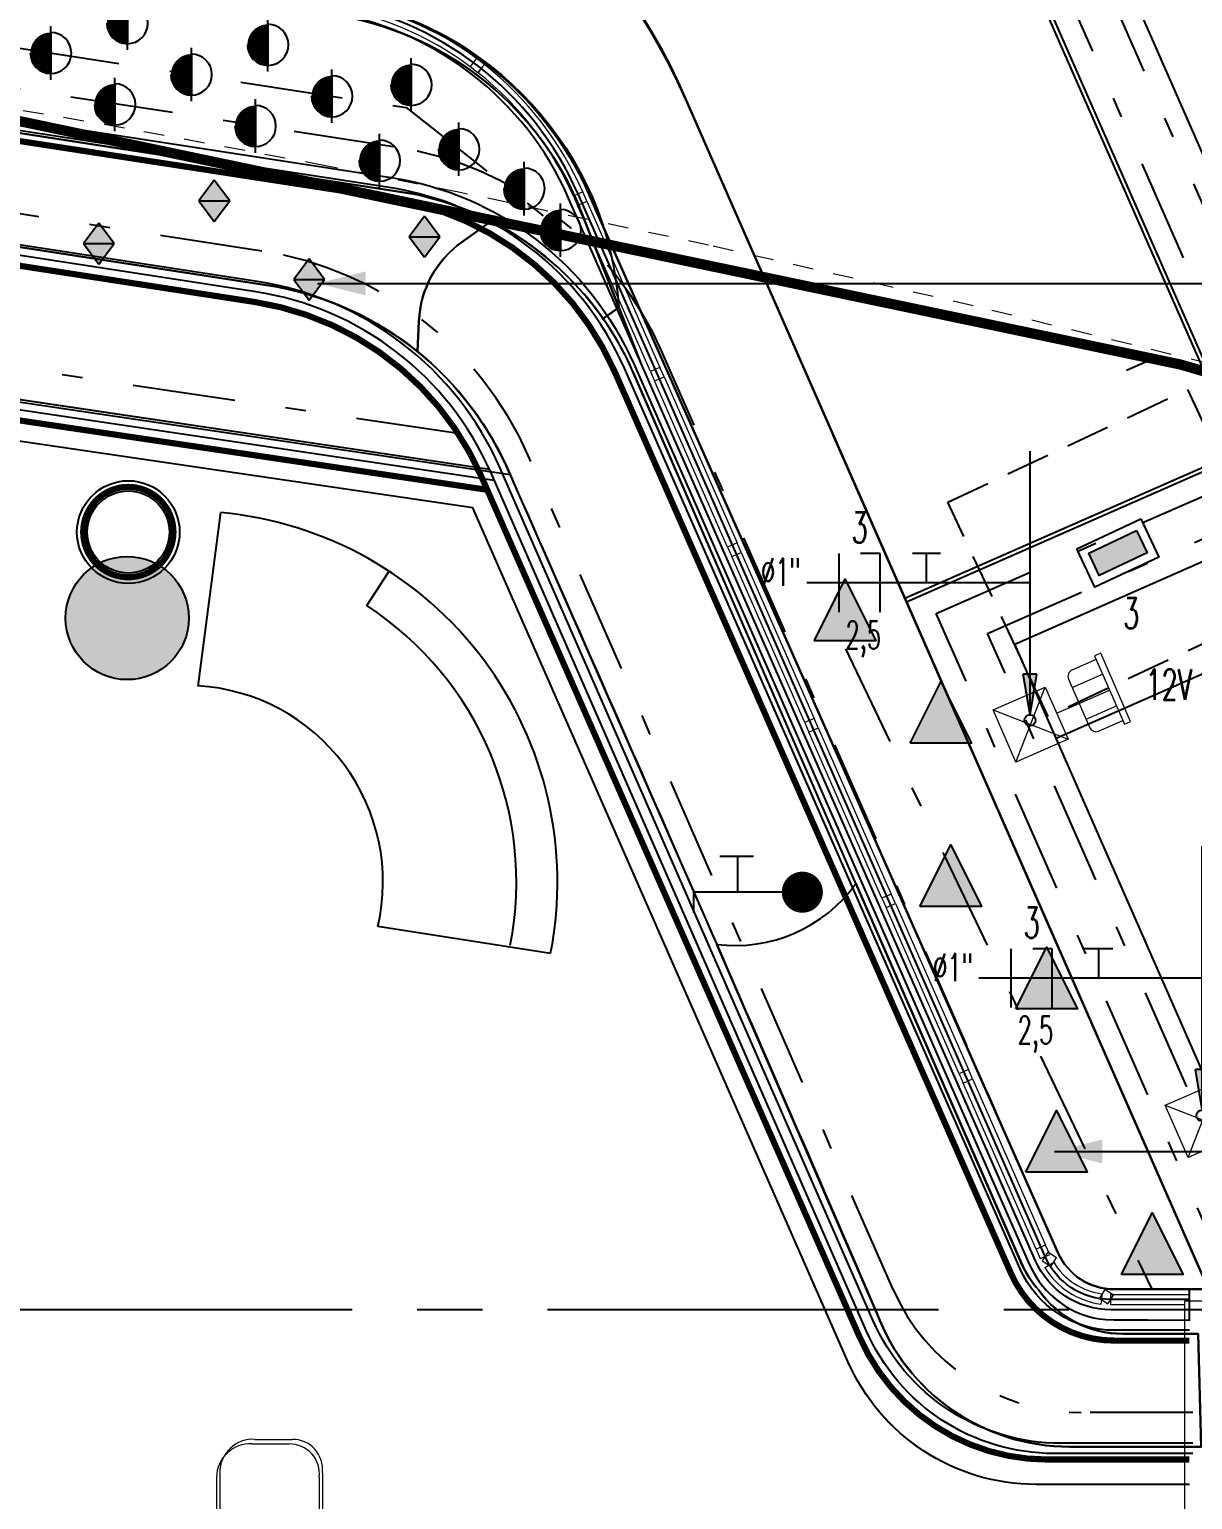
# Model space of a CAD drawing. Extents: x -14.2 to 52.3, y 2.5 to 90.9.
# Drawn here: x 33.81 to 39.48, y 25.63 to 32.79 of the extents above; entities that cross this region are included whole.
import ezdxf
from ezdxf.enums import TextEntityAlignment as Align

# ---------------------------------------------------------------- set-up
doc = ezdxf.new("R2010")
doc.units = 0
for name, pattern in [('DASHDOT', [1, 0.5, -0.25, 0, -0.25]), ('limpo_PINI-PSG-PE-0102-LAZ-R00$0$CENTER2', [28.575, 19.05, -3.175, 3.175, -3.175]), ('limpo_PINI-PSG-PE-0102-LAZ-R00$0$DAA_Traço Ponto', [10, 5, -2.5, 0, -2.5]), ('limpo_PINI-PSG-PE-0102-LAZ-R00$0$DASHDOT', [1, 0.5, -0.25, 0, -0.25]), ('limpo_PINI-PSG-PE-0102-LAZ-R00$0$HIDDEN', [0.375, 0.25, -0.125]), ('limpo_PINI-PSG-PE-0102-LAZ-R00$0$HIDDEN2', [0.1875, 0.125, -0.0625]), ('limpo_PINI-PSG-PE-0102-LAZ-R00$0$TELEFONE_TETO', [1.04, 0.6, -0.1, 0.07, -0.1, 0.07, -0.1])]:
    doc.linetypes.add(name, pattern=pattern)
for name, color, linetype in [('CONTROL', 15, 'DASHDOT'), ('FOR_CONTROL', 2, 'Continuous'), ('LEGENDA', 2, 'Continuous'), ('limpo_PINI-PSG-PE-0102-LAZ-R00$0$E-TOMADAS', 1, 'Continuous'), ('limpo_PINI-PSG-PE-0102-LAZ-R00$0$FIACAO', 253, 'Continuous'), ('limpo_PINI-PSG-PE-0102-LAZ-R00$0$INDICACAO_CIRCUITO_FIA', 253, 'Continuous'), ('limpo_PINI-PSG-PE-0102-LAZ-R00$0$INDICACAO_DIAM_TUBULACAO', 253, 'Continuous'), ('limpo_PINI-PSG-PE-0102-LAZ-R00$0$LINHA_DE_CHAMADA', 41, 'Continuous'), ('limpo_PINI-PSG-PE-0102-LAZ-R00$0$LUMINÁRIAS', 1, 'Continuous'), ('limpo_PINI-PSG-PE-0102-LAZ-R00$0$PA_EQUI', 1, 'Continuous'), ('limpo_PINI-PSG-PE-0102-LAZ-R00$0$PA_ESTR', 181, 'limpo_PINI-PSG-PE-0102-LAZ-R00$0$CENTER2'), ('limpo_PINI-PSG-PE-0102-LAZ-R00$0$PA_EXTE_1', 1, 'Continuous'), ('limpo_PINI-PSG-PE-0102-LAZ-R00$0$PA_EXTE_3', 3, 'Continuous'), ('limpo_PINI-PSG-PE-0102-LAZ-R00$0$PA_INST HID', 162, 'Continuous'), ('limpo_PINI-PSG-PE-0102-LAZ-R00$0$PA_INST_ELET', 162, 'Continuous'), ('limpo_PINI-PSG-PE-0102-LAZ-R00$0$PA_INST_HIDR', 162, 'Continuous'), ('limpo_PINI-PSG-PE-0102-LAZ-R00$0$PA_LIDER', 12, 'Continuous'), ('limpo_PINI-PSG-PE-0102-LAZ-R00$0$PA_MOBI', 1, 'Continuous'), ('limpo_PINI-PSG-PE-0102-LAZ-R00$0$PA_PISO_1', 11, 'Continuous'), ('limpo_PINI-PSG-PE-0102-LAZ-R00$0$PA_PROJ_I', 2, 'limpo_PINI-PSG-PE-0102-LAZ-R00$0$DASHDOT'), ('limpo_PINI-PSG-PE-0102-LAZ-R00$0$PA_PROJ_S_AUX', 212, 'limpo_PINI-PSG-PE-0102-LAZ-R00$0$HIDDEN'), ('limpo_PINI-PSG-PE-0102-LAZ-R00$0$QUADROS', 1, 'Continuous'), ('limpo_PINI-PSG-PE-0102-LAZ-R00$0$XR_ARQT', 7, 'Continuous'), ('limpo_PINI-PSG-PE-0102-LAZ-R00$0$XR_ELET', 31, 'Continuous'), ('PLANTIO1', 2, 'Continuous'), ('XR_ARQT', 7, 'Continuous')]:
    doc.layers.add(name, color=color, linetype=linetype)
doc.layers.add('limpo_PINI-PSG-PE-0102-LAZ-R00$0$0-8', color=7, linetype='Continuous', lineweight=5, true_color=0x999999)
for name, color, linetype, lineweight in [('limpo_PINI-PSG-PE-0102-LAZ-R00$0$A-DETL', 1, 'Continuous', 5), ('limpo_PINI-PSG-PE-0102-LAZ-R00$0$A-FLOR', 192, 'Continuous', 5), ('limpo_PINI-PSG-PE-0102-LAZ-R00$0$A-FLOR-PATT', 8, 'Continuous', 5), ('limpo_PINI-PSG-PE-0102-LAZ-R00$0$A-GLAZ-CURT', 52, 'Continuous', 5), ('limpo_PINI-PSG-PE-0102-LAZ-R00$0$A-GLAZ-CWMG', 1, 'Continuous', 5), ('limpo_PINI-PSG-PE-0102-LAZ-R00$0$A-WALL', 1, 'Continuous', 5), ('limpo_PINI-PSG-PE-0102-LAZ-R00$0$A-WALL-FNSH', 1, 'Continuous', 40), ('limpo_PINI-PSG-PE-0102-LAZ-R00$0$ARQ_MOBILIÁRIO', 135, 'Continuous', 5), ('limpo_PINI-PSG-PE-0102-LAZ-R00$0$LAYOUT_AMB_LAZ_dwg', 8, 'Continuous', 5), ('limpo_PINI-PSG-PE-0102-LAZ-R00$0$S-BEAM', 12, 'Continuous', 5)]:
    doc.layers.add(name, color=color, linetype=linetype, lineweight=lineweight)
doc.layers.add('limpo_PINI-PSG-PE-0102-LAZ-R00$0$PA_VIEW', color=1, linetype='Continuous', plot=False)
doc.layers.add('PA_VEGE_AUX2', color=6, linetype='Continuous', plot=False)
doc.styles.add('limpo_PINI-PSG-PE-0102-LAZ-R00$0$RomanS', font='romans__.ttf', dxfattribs={"width": 1.25, "height": 0.0375})

# ---------------------------------------------------------------- blocks, each defined once
blk = doc.blocks.new('limpo_PINI-PSG-PE-0102-LAZ-R00$0$TRIESTE MESA LATERAL')
at = {"layer": 'limpo_PINI-PSG-PE-0102-LAZ-R00$0$PA_MOBI'}
h = blk.add_hatch(color=253, dxfattribs=at)
h.dxf.hatch_style = 1
edge = h.paths.add_edge_path()
edge.add_arc((-2.3846, 28.282), 0.3, 0, 360)
blk.add_circle((-2.3846, 28.282), 0.3, dxfattribs=at)
blk = doc.blocks.new('limpo_PINI-PSG-PE-0102-LAZ-R00$0$A$C8f703a41')
at = {"layer": 'limpo_PINI-PSG-PE-0102-LAZ-R00$0$PA_MOBI'}
blk.add_line((0.5514, -0.2976), (0.6201, -0.1098), dxfattribs=at)
for points in [[(-1.34, -0.595, -0.44403), (1.34, -0.595, 0.451652)], [(-1.1916, -0.7291, -0.305545), (0.5514, -0.2976, -0.44403)], [(-0.7313, -1.19, -0.464944), (0.7313, -1.19, -0.44403)]]:
    blk.add_lwpolyline(points, format="xyb", dxfattribs=at)
for points in [[(-0.7301, -1.19), (-1.34, -0.595)], [(0.7301, -1.19), (1.34, -0.595)]]:
    blk.add_lwpolyline(points, dxfattribs=at)
blk = doc.blocks.new('limpo_PINI-PSG-PE-0102-LAZ-R00$0$ABAJUR')
at = {"layer": 'limpo_PINI-PSG-PE-0102-LAZ-R00$0$PA_INST_ELET', "linetype": 'limpo_PINI-PSG-PE-0102-LAZ-R00$0$HIDDEN2', "const_width": 0.03}
blk.add_lwpolyline([(-1.5923, 30.1723, 1), (-1.5923, 30.6123, 1)], format="xyb", close=True, dxfattribs=at)
at = {"layer": 'limpo_PINI-PSG-PE-0102-LAZ-R00$0$PA_MOBI'}
for radius in [0.25, 0.2]:
    blk.add_circle((-1.5923, 30.3923), radius, dxfattribs=at)
blk = doc.blocks.new('limpo_PINI-PSG-PE-0102-LAZ-R00$0$LAZ GERAL - PNE_dwg-25011385-009 - PRE - PAV_ LAZER - GERAL')
at = {"layer": 'limpo_PINI-PSG-PE-0102-LAZ-R00$0$0-8'}
for p, q in [((13.2821, 1.096), (13.4632, 1.096)), ((13.1102, 0.9335), (13.1102, -3.1415)), ((13.6103, 0.9335), (13.6103, -3.1415))]:
    blk.add_line(p, q, dxfattribs=at)
blk.add_arc((13.4651, 0.9499), 0.1461, 353.57197, 90.74837, dxfattribs=at)
blk.add_ellipse((13.2729, 0.9335), major_axis=(-0.0262, 0.1606), ratio=1, start_param=6.064601, end_param=7.692064, dxfattribs=at)
blk = doc.blocks.new('limpo_PINI-PSG-PE-0102-LAZ-R00$0$PINI-EST-PE-1101-TQR-R20_rvt-1-5PPE_008_LAZER__P_A_0_09_')
at = {"layer": 'limpo_PINI-PSG-PE-0102-LAZ-R00$0$A-FLOR-PATT', "lineweight": 18}
h = blk.add_hatch(dxfattribs=at)
h.set_pattern_fill('FP_1', color=130, style=0, pattern_type=2)
h.set_pattern_definition([(0, (0, 0), (609.6, 152.4), [5.029, -452.171, 5.029, -452.171, -2438.4]), (0, (0, 0), (609.6, 152.4), [-914.4, 5.029, -909.371, 5.029, -452.171, -1066.8]), (0, (0, 0), (609.6, 152.4), [-2286, 5.029, -299.771, 5.029, -756.971]), (120, (228.6, 76.2), (-436.7823, 451.7291), [5.029, -452.171, 5.029, -452.171, -2438.4]), (120, (228.6, 76.2), (-436.7823, 451.7291), [-914.4, 5.029, -909.371, 5.029, -452.171, -1066.8]), (120, (228.6, 76.2), (-436.7823, 451.7291), [-2286, 5.029, -299.771, 5.029, -756.971]), (240, (304.8, 381), (-172.8177, -604.1291), [5.029, -452.171, 5.029, -452.171, -2438.4]), (240, (304.8, 381), (-172.8177, -604.1291), [-914.4, 5.029, -909.371, 5.029, -452.171, -1066.8]), (240, (304.8, 381), (-172.8177, -604.1291), [-2286, 5.029, -299.771, 5.029, -756.971])])
h.paths.add_polyline_path([(24174.1, 2435), (24175, 2435), (24174.1, 2483), (24165.2, 2435)])
h.paths.add_polyline_path([(30483.8, 2435), (30485.7, 2435), (30469.3, 2443.4), (30482.5, 2435.6)])
h.paths.add_polyline_path([(20090, 2435), (20210, 2435), (20210, 3076.2), (20090, 3098.5), (20090, 2438.3)])
h.paths.add_polyline_path([(30434.6, 2466), (30410.2, 2483.6), (30420.8, 2475)])
h.paths.add_polyline_path([(19811.7, 3241.7), (19820.8, 3290.9), (16899.1, 3833.1), (16828.6, 3795.3), (19810, 3242)])
h.paths.add_polyline_path([(11437.8, 4789.5), (11429.4, 4790.2), (11436.7, 4789.6)])
h.paths.add_polyline_path([(11269.7, 4802), (11267.6, 4802.2), (11267.6, 4802)])
h.paths.add_polyline_path([(19951.9, 8311.9), (19951.9, 8311.9), (19951.9, 8311.9)])
h.paths.add_polyline_path([(20159, 8353), (20162.4, 8353.3), (20159, 8353)])
h.paths.add_polyline_path([(20258.6, 8364.6), (20258.7, 8364.6), (20258.7, 8364.6)])
h.paths.add_polyline_path([(15587.2, 8658.4), (15588.5, 8667.1), (10225, 9462.3), (10225, 9460.5), (15579.9, 8659.4)])
h.paths.add_polyline_path([(17609.6, 8661.5), (17609.6, 8661.5), (17609.5, 8661.5)])
at = {"layer": 'limpo_PINI-PSG-PE-0102-LAZ-R00$0$S-BEAM'}
h = blk.add_hatch(color=50, dxfattribs=at)
h.paths.add_polyline_path([(30692.6, 2383.1), (31035, 2383.3), (30670.8, 2384.9), (30691.3, 2383.3)])
h.paths.add_polyline_path([(30633.8, 2388), (30602.8, 2393.3), (30620.6, 2389.1)])
h.paths.add_polyline_path([(30563.8, 2403.1), (30534, 2413), (30550.1, 2406.6)])
at = {"layer": 'limpo_PINI-PSG-PE-0102-LAZ-R00$0$S-BEAM', "color": 55, "lineweight": 18}
blk.add_line((30485.7, 2435), (30483.8, 2435), dxfattribs=at)
blk = doc.blocks.new('limpo_PINI-PSG-PE-0102-LAZ-R00$0$Montante retangular - 50 x 50-2589610-5PPE_008_LAZER__P_A_0_09_')
at = {"layer": 'limpo_PINI-PSG-PE-0102-LAZ-R00$0$A-GLAZ-CWMG'}
for p, q in [((28078, 7810.1), (28123.8, 7830.2)), ((28433.7, 7001.2), (28078, 7810.1)), ((28123.8, 7830.2), (28479.5, 7021.3)), ((28479.5, 7021.3), (28433.7, 7001.2))]:
    blk.add_line(p, q, dxfattribs=at)
blk = doc.blocks.new('limpo_PINI-PSG-PE-0102-LAZ-R00$0$Montante retangular - 50 x 50-2415401-5PPE_008_LAZER__P_A_0_09_')
at = {"layer": 'limpo_PINI-PSG-PE-0102-LAZ-R00$0$A-GLAZ-CWMG'}
for p, q in [((-50, -25), (-50, 25)), ((-50, 25), (0, 25)), ((0, 25), (0, -25)), ((0, -25), (-50, -25))]:
    blk.add_line(p, q, dxfattribs=at)
blk = doc.blocks.new('limpo_PINI-PSG-PE-0102-LAZ-R00$0$Montante retangular - 50 x 50-2415402-5PPE_008_LAZER__P_A_0_09_')
at = {"layer": 'limpo_PINI-PSG-PE-0102-LAZ-R00$0$A-GLAZ-CWMG'}
for p, q in [((0, 25), (-50, 25)), ((-50, 25), (-50, -25)), ((0, -25), (0, 25)), ((-50, -25), (0, -25))]:
    blk.add_line(p, q, dxfattribs=at)
blk = doc.blocks.new('limpo_PINI-PSG-PE-0102-LAZ-R00$0$Montante retangular - 50 x 50-2415400-5PPE_008_LAZER__P_A_0_09_')
at = {"layer": 'limpo_PINI-PSG-PE-0102-LAZ-R00$0$A-GLAZ-CWMG'}
for p, q in [((-25, -25), (-25, 25)), ((-25, 25), (25, 25)), ((25, 25), (25, -25)), ((25, -25), (-25, -25))]:
    blk.add_line(p, q, dxfattribs=at)
blk = doc.blocks.new('limpo_PINI-PSG-PE-0102-LAZ-R00$0$Parede básica _ DAA_VID - CINZA 2 - ___-2387445-5PPE_008_LAZER__P_A_0_09_')
at = {"layer": 'limpo_PINI-PSG-PE-0102-LAZ-R00$0$A-WALL'}
for p, q in [((27594, 8456.6), (27625, 8495.8)), ((28103.7, 7876), (28057.9, 7855.9))]:
    blk.add_line(p, q, dxfattribs=at)
for radius in [1575, 1625]:
    blk.add_arc((26616.1, 7221.9), radius, 23.73425, 51.62066, dxfattribs=at)
blk = doc.blocks.new('limpo_PINI-PSG-PE-0102-LAZ-R00$0$Parede básica _ DAA_VID - CINZA 2 - ___-2883724-5PPE_008_LAZER__P_A_0_09_')
at = {"layer": 'limpo_PINI-PSG-PE-0102-LAZ-R00$0$A-WALL'}
for p, q in [((30676, 2458.1), (30676, 2508.1)), ((30676, 2508.1), (31059.2, 2508.1)), ((31059.2, 2508.1), (31059.2, 2475)), ((31035, 2458.1), (30676, 2458.1))]:
    blk.add_line(p, q, dxfattribs=at)
blk = doc.blocks.new('limpo_PINI-PSG-PE-0102-LAZ-R00$0$Parede básica _ DAA_VID - CINZA 2 - ___-2387447-5PPE_008_LAZER__P_A_0_09_')
at = {"layer": 'limpo_PINI-PSG-PE-0102-LAZ-R00$0$A-WALL'}
for p, q in [((30355, 2639.3), (30397.8, 2665.1)), ((30634.2, 2510.8), (30627.7, 2461.3))]:
    blk.add_line(p, q, dxfattribs=at)
for radius in [325, 375]:
    blk.add_arc((30676, 2833.1), radius, 211.12773, 262.60653, dxfattribs=at)
blk = doc.blocks.new('limpo_PINI-PSG-PE-0102-LAZ-R00$0$Montante retangular - 50 x 50-2415403-5PPE_008_LAZER__P_A_0_09_')
at = {"layer": 'limpo_PINI-PSG-PE-0102-LAZ-R00$0$A-GLAZ-CWMG'}
for p, q in [((-25, -25), (-25, 25)), ((-25, 25), (25, 25)), ((25, 25), (25, -25)), ((25, -25), (-25, -25))]:
    blk.add_line(p, q, dxfattribs=at)
blk = doc.blocks.new('limpo_PINI-PSG-PE-0102-LAZ-R00$0$Parede básica _ DAA_VID - CINZA 2 - ___-2589688-5PPE_008_LAZER__P_A_0_09_')
at = {"layer": 'limpo_PINI-PSG-PE-0102-LAZ-R00$0$A-WALL'}
for p, q in [((26855.8, 8778.6), (26863.4, 8828)), ((27585.9, 8525.9), (27556, 8485.8))]:
    blk.add_line(p, q, dxfattribs=at)
for radius in [1625, 1575]:
    blk.add_arc((26616.1, 7221.9), radius, 53.36169, 81.24809, dxfattribs=at)
blk = doc.blocks.new('limpo_PINI-PSG-PE-0102-LAZ-R00$0$Montante retangular - 50 x 50-2873408-5PPE_008_LAZER__P_A_0_09_')
at = {"layer": 'limpo_PINI-PSG-PE-0102-LAZ-R00$0$A-GLAZ-CWMG'}
for p, q in [((-50, -25), (-50, 25)), ((-50, 25), (0, 25)), ((0, 25), (0, -25)), ((0, -25), (-50, -25))]:
    blk.add_line(p, q, dxfattribs=at)
blk = doc.blocks.new('limpo_PINI-PSG-PE-0102-LAZ-R00$0$Montante retangular - 50 x 50-2873409-5PPE_008_LAZER__P_A_0_09_')
at = {"layer": 'limpo_PINI-PSG-PE-0102-LAZ-R00$0$A-GLAZ-CWMG'}
for p, q in [((0, 25), (-50, 25)), ((-50, 25), (-50, -25)), ((0, -25), (0, 25)), ((-50, -25), (0, -25))]:
    blk.add_line(p, q, dxfattribs=at)
blk = doc.blocks.new('limpo_PINI-PSG-PE-0102-LAZ-R00$0$LAYOUT_AMB_LAZ_dwg-2867451-5PPE_008_LAZER__P_A_0_09_')
at = {"layer": 'limpo_PINI-PSG-PE-0102-LAZ-R00$0$ARQ_MOBILIÁRIO', "color": 9}
for p, q in [((43427.2, 20124.6), (43608.2, 20124.6)), ((43255.2, 19962.1), (43255.2, 15887)), ((43755.4, 19962.1), (43755.4, 15887))]:
    blk.add_line(p, q, dxfattribs=at)
for centre, radius, start, end in [((43418, 19962.1), 162.8, 86.75323, 180), ((43610.2, 19978.4), 146.1, 353.57197, 90.74837)]:
    blk.add_arc(centre, radius, start, end, dxfattribs=at)
blk = doc.blocks.new('limpo_PINI-PSG-PE-0102-LAZ-R00$0$A$C745163c0')
at = {"layer": 'limpo_PINI-PSG-PE-0102-LAZ-R00$0$A-DETL', "color": 1, "linetype": 'limpo_PINI-PSG-PE-0102-LAZ-R00$0$DAA_Traço Ponto'}
for p, q in [((20190.7, 10701.9), (18878, 10926.8)), ((21170.7, 10518.5), (20190.7, 10701.9)), ((21818.1, 10389.9), (21170.7, 10518.5)), ((23036.7, 10131.9), (21818.1, 10389.9)), ((24326.3, 9836.3), (23036.7, 10131.9)), ((25484.7, 9552.1), (24326.3, 9836.3))]:
    blk.add_line(p, q, dxfattribs=at)
at = {"layer": 'limpo_PINI-PSG-PE-0102-LAZ-R00$0$A-FLOR'}
blk.add_lwpolyline([(21887.8, 8852.7), (23715.5, 4695.7, 0.294889), (24631, 4098.2), (25355, 4098.2)], format="xyb", dxfattribs=at)
at = {"layer": 'limpo_PINI-PSG-PE-0102-LAZ-R00$0$A-WALL'}
for p, q in [((21481.5, 10411.8), (16289.5, 11211.1)), ((20830.5, 9905), (16327, 10598.3)), ((16334.6, 10647.7), (20838.1, 9954.4)), ((11835.6, 10542.5), (21969.2, 9040.1)), ((21993, 8986), (11828.2, 10493.1)), ((24554.9, 5146.9), (22626.4, 9533)), ((23624, 5259.8), (21975.4, 9026.2)), ((22021.1, 9046.3), (23669.8, 5279.9)), ((25012.6, 4898.1), (25355, 4898.1)), ((25355, 4848.1), (25012.6, 4848.1))]:
    blk.add_line(p, q, dxfattribs=at)
for centre, radius, start, end in [((21253.3, 8929.3), 1550, 23.73425, 81.24809), ((21253.3, 8929.3), 1500, 23.73425, 81.24809), ((20602.2, 8422.4), 1550, 23.73425, 81.24809), ((20602.2, 8422.4), 1500, 23.73425, 81.24809), ((25012.6, 5348.1), 450, 203.73425, 270), ((25012.6, 5348.1), 500, 203.73425, 270)]:
    blk.add_arc(centre, radius, start, end, dxfattribs=at)
at = {"layer": 'limpo_PINI-PSG-PE-0102-LAZ-R00$0$A-WALL-FNSH', "lineweight": 5}
for p, q in [((25925, 4990), (25355, 4990)), ((25355, 4990), (25355, -1520))]:
    blk.add_line(p, q, dxfattribs=at)
at = {"lineweight": 5}
blk.add_blockref('limpo_PINI-PSG-PE-0102-LAZ-R00$0$PINI-EST-PE-1101-TQR-R20_rvt-1-5PPE_008_LAZER__P_A_0_09_', (-5680, 2515), dxfattribs=at)
at = {"layer": 'limpo_PINI-PSG-PE-0102-LAZ-R00$0$A-GLAZ-CURT'}
for name in ['limpo_PINI-PSG-PE-0102-LAZ-R00$0$Parede básica _ DAA_VID - CINZA 2 - ___-2589688-5PPE_008_LAZER__P_A_0_09_', 'limpo_PINI-PSG-PE-0102-LAZ-R00$0$Parede básica _ DAA_VID - CINZA 2 - ___-2387445-5PPE_008_LAZER__P_A_0_09_', 'limpo_PINI-PSG-PE-0102-LAZ-R00$0$Parede básica _ DAA_VID - CINZA 2 - ___-2387447-5PPE_008_LAZER__P_A_0_09_']:
    blk.add_blockref(name, (-5680, 2515), dxfattribs=at)
at = {"layer": 'limpo_PINI-PSG-PE-0102-LAZ-R00$0$A-GLAZ-CWMG', "extrusion": (0, 0, -1)}
for name, p, rotation in [('limpo_PINI-PSG-PE-0102-LAZ-R00$0$Montante retangular - 50 x 50-2415403-5PPE_008_LAZER__P_A_0_09_', (-21910.3, 11006.2), 37.50882591216864), ('limpo_PINI-PSG-PE-0102-LAZ-R00$0$Montante retangular - 50 x 50-2415401-5PPE_008_LAZER__P_A_0_09_', (-22400.8, 10380.9), 66.26574630291577), ('limpo_PINI-PSG-PE-0102-LAZ-R00$0$Montante retangular - 50 x 50-2415400-5PPE_008_LAZER__P_A_0_09_', (-22786.6, 9503.4), 66.26574630291577), ('limpo_PINI-PSG-PE-0102-LAZ-R00$0$Montante retangular - 50 x 50-2415400-5PPE_008_LAZER__P_A_0_09_', (-23162.4, 8648.7), 66.26574630291577), ('limpo_PINI-PSG-PE-0102-LAZ-R00$0$Montante retangular - 50 x 50-2415400-5PPE_008_LAZER__P_A_0_09_', (-23538.2, 7794.1), 66.26574630291577), ('limpo_PINI-PSG-PE-0102-LAZ-R00$0$Montante retangular - 50 x 50-2415400-5PPE_008_LAZER__P_A_0_09_', (-23914, 6939.5), 66.26574630291577), ('limpo_PINI-PSG-PE-0102-LAZ-R00$0$Montante retangular - 50 x 50-2415400-5PPE_008_LAZER__P_A_0_09_', (-24289.7, 6084.8), 66.26574630291577), ('limpo_PINI-PSG-PE-0102-LAZ-R00$0$Montante retangular - 50 x 50-2873408-5PPE_008_LAZER__P_A_0_09_', (-24996, 4998.1), 213.1328731145703)]:
    blk.add_blockref(name, p, dxfattribs=dict(at, rotation=rotation))
at = {"layer": 'limpo_PINI-PSG-PE-0102-LAZ-R00$0$A-GLAZ-CWMG'}
for p in [(-5680, 2515), (-5304.2, 1660.4), (-4928.5, 805.7), (-4552.7, -48.9), (-4176.9, -903.6), (-3801.1, -1758.2)]:
    blk.add_blockref('limpo_PINI-PSG-PE-0102-LAZ-R00$0$Montante retangular - 50 x 50-2589610-5PPE_008_LAZER__P_A_0_09_', p, dxfattribs=at)
for name, rotation in [('limpo_PINI-PSG-PE-0102-LAZ-R00$0$Montante retangular - 50 x 50-2415402-5PPE_008_LAZER__P_A_0_09_', 293.7342536970842), ('limpo_PINI-PSG-PE-0102-LAZ-R00$0$Montante retangular - 50 x 50-2873409-5PPE_008_LAZER__P_A_0_09_', 146.8671268854297)]:
    blk.add_blockref(name, (24675.6, 5207.3), dxfattribs=dict(at, rotation=rotation))
at = {"layer": 'limpo_PINI-PSG-PE-0102-LAZ-R00$0$A-WALL'}
blk.add_blockref('limpo_PINI-PSG-PE-0102-LAZ-R00$0$Parede básica _ DAA_VID - CINZA 2 - ___-2883724-5PPE_008_LAZER__P_A_0_09_', (-5680, 2515), dxfattribs=at)
at = {"layer": 'limpo_PINI-PSG-PE-0102-LAZ-R00$0$LAYOUT_AMB_LAZ_dwg', "color": 9}
blk.add_blockref('limpo_PINI-PSG-PE-0102-LAZ-R00$0$LAYOUT_AMB_LAZ_dwg-2867451-5PPE_008_LAZER__P_A_0_09_', (-22615.1, -15829.6), dxfattribs=at)
blk = doc.blocks.new('*U460', base_point=(94.9036, -15.6148))
at = {"layer": 'limpo_PINI-PSG-PE-0102-LAZ-R00$0$E-TOMADAS', "lineweight": 0}
for p, q in [((94.9037, -15.4531), (94.7744, -15.4531)), ((94.9037, -15.4337), (94.9037, -15.7959)), ((94.9361, -15.4337), (94.9037, -15.4337)), ((94.9361, -15.7959), (94.9361, -15.4337)), ((94.3452, -15.7534), (94.3452, -15.4762)), ((94.3452, -15.7534), (94.6224, -15.4762)), ((94.3452, -15.4762), (94.6224, -15.7534)), ((94.3452, -15.4762), (94.6224, -15.4762)), ((94.6224, -15.4762), (94.6224, -15.7534)), ((94.742, -15.4854), (94.742, -15.7442)), ((94.742, -15.5302), (94.9036, -15.5302)), ((94.6224, -15.6148), (94.742, -15.6148)), ((94.742, -15.6148), (94.9036, -15.6148)), ((94.742, -15.6994), (94.9036, -15.6994)), ((94.6224, -15.7534), (94.3452, -15.7534)), ((94.7744, -15.7765), (94.9037, -15.7765)), ((94.9037, -15.7959), (94.9361, -15.7959))]:
    blk.add_line(p, q, dxfattribs=at)
for centre, start, end in [((94.7744, -15.4854), 90, 180), ((94.7744, -15.7442), 180, 270)]:
    blk.add_arc(centre, 0.0323, start, end, dxfattribs=at)
blk = doc.blocks.new('*U463')
blk.add_hatch(color=256).paths.add_polyline_path([(0.0167, 0.0074), (0.1456, 0.0405), (0.1279, 0.0805)])
for p, q in [((0.0167, 0.0074), (0.7994, 0.3538)), ((0.0167, 0.0074), (0.1279, 0.0805)), ((0.1456, 0.0405), (0.1279, 0.0805)), ((0.0167, 0.0074), (0.1456, 0.0405))]:
    blk.add_line(p, q)
blk.add_circle((0, 0), 0.0182)
blk = doc.blocks.new('*U453', base_point=(110.4651, -15.8266))
at = {"color": 41}
for p, q in [((110.3651, -15.9691), (110.3651, -15.6841)), ((110.5651, -15.6841), (110.4701, -15.6841)), ((110.5651, -15.9691), (110.5651, -15.6841))]:
    blk.add_line(p, q, dxfattribs=at)
blk = doc.blocks.new('*U454', base_point=(110.7912, -15.8266))
at = {"color": 41, "linetype": 'Continuous'}
for p, q in [((110.8598, -15.6841), (110.7226, -15.6841)), ((110.7912, -15.8266), (110.7912, -15.6841))]:
    blk.add_line(p, q, dxfattribs=at)
blk = doc.blocks.new('limpo_PINI-PSG-PE-0102-LAZ-R00$0$A$C1A297CD0')
at = {"layer": 'limpo_PINI-PSG-PE-0102-LAZ-R00$0$LINHA_DE_CHAMADA'}
for points in [[(26.6025, 8.4873), (26.3245, 8.4873), (25.5148, 8.4873)], [(27.441, 6.5629), (27.1631, 6.5629), (26.3533, 6.5629)]]:
    blk.add_lwpolyline(points, dxfattribs=at)
at = {"layer": 'limpo_PINI-PSG-PE-0102-LAZ-R00$0$FIACAO'}
for name, p in [('*U453', (25.7723, 8.4873)), ('*U454', (26.0984, 8.4873)), ('*U453', (26.6108, 6.5629)), ('*U454', (26.937, 6.5629))]:
    blk.add_blockref(name, p, dxfattribs=at)
at = {"layer": 'limpo_PINI-PSG-PE-0102-LAZ-R00$0$LUMINÁRIAS', "rotation": 23.64282280247919}
for p in [(26.9899, 7.9655), (27.8285, 6.0412)]:
    blk.add_blockref('*U460', p, dxfattribs=at)
at = {"layer": 'limpo_PINI-PSG-PE-0102-LAZ-R00$0$QUADROS', "linetype": 'limpo_PINI-PSG-PE-0102-LAZ-R00$0$TELEFONE_TETO', "xscale": 1.5, "yscale": 1.5, "zscale": 1.5, "rotation": 66.12379924662106}
for p in [(26.6025, 7.818), (27.441, 5.8936)]:
    blk.add_blockref('*U463', p, dxfattribs=at)
at = {"layer": 'limpo_PINI-PSG-PE-0102-LAZ-R00$0$INDICACAO_CIRCUITO_FIA', "style": 'limpo_PINI-PSG-PE-0102-LAZ-R00$0$RomanS', "width": 0.6}
for s, p in [('3', (25.7723, 8.6823)), ('3', (27.0955, 8.2648)), ('12V', (27.2788, 7.9174)), ('3', (26.6108, 6.7579))]:
    blk.add_text(s, height=0.15, dxfattribs=at).set_placement(p, align=Align.CENTER)
at = {"layer": 'limpo_PINI-PSG-PE-0102-LAZ-R00$0$INDICACAO_DIAM_TUBULACAO', "style": 'limpo_PINI-PSG-PE-0102-LAZ-R00$0$RomanS', "width": 0.6}
for s, p in [('%%C1"', (25.2916, 8.4723)), ('2,5', (25.7036, 8.1667)), ('%%C1"', (26.1302, 6.548)), ('2,5', (26.5422, 6.2424))]:
    blk.add_text(s, height=0.135, dxfattribs=at).set_placement(p)
blk = doc.blocks.new('limpo_PINI-PSG-PE-0102-LAZ-R00$0$A$C542bfc4c')
blk.add_blockref('limpo_PINI-PSG-PE-0102-LAZ-R00$0$A$C1A297CD0', (0, 0))
blk = doc.blocks.new('limpo_PINI-PSG-PE-0102-LAZ-R00$0$A$Cd24d9337')
at = {"layer": 'limpo_PINI-PSG-PE-0102-LAZ-R00$0$PA_INST HID'}
for p, q in [((-0.0775, 0.1746), (0.088, 0.1746)), ((0, 0), (0, 0.1746)), ((-0.2148, 0), (0.2148, 0)), ((0.2148, 0), (0.2148, -0.0994))]:
    blk.add_line(p, q, dxfattribs=at)
at = {"layer": 'limpo_PINI-PSG-PE-0102-LAZ-R00$0$PA_INST HID', "const_width": 0.1}
blk.add_lwpolyline([(-0.3648, 0, 1), (-0.2648, 0, 1)], format="xyb", close=True, dxfattribs=at)
blk = doc.blocks.new('limpo_PINI-PSG-PE-0102-LAZ-R00$0$PLACA PROF PISO')
h = blk.add_hatch(color=10)
h.dxf.hatch_style = 1
h.paths.add_polyline_path([(157.356, -53.5573), (157.356, -53.7073), (157.426, -53.7073), (157.426, -53.5573)])
at = {"color": 10}
for points in [[(157.331, -53.5323), (157.451, -53.5323), (157.451, -53.7323), (157.331, -53.7323)], [(157.356, -53.5573), (157.426, -53.5573), (157.426, -53.7073), (157.356, -53.7073)]]:
    blk.add_lwpolyline(points, close=True, dxfattribs=at)
at = {"layer": 'limpo_PINI-PSG-PE-0102-LAZ-R00$0$PA_VIEW', "color": 252, "linetype": 'limpo_PINI-PSG-PE-0102-LAZ-R00$0$HIDDEN', "ltscale": 0.5}
blk.add_lwpolyline([(157.726, -54.0073), (157.056, -54.0073), (157.056, -53.2573), (157.726, -53.2573)], close=True, dxfattribs=at)
blk = doc.blocks.new('limpo_PINI-PSG-PE-0102-LAZ-R00')
at = {"layer": 'limpo_PINI-PSG-PE-0102-LAZ-R00$0$XR_ARQT', "xscale": 0.001000000000038553, "yscale": 0.001000000000038553, "zscale": 0.001000000000038553}
blk.add_blockref('limpo_PINI-PSG-PE-0102-LAZ-R00$0$A$C745163c0', (14.124, 21.592), dxfattribs=at)
at = {"layer": 'limpo_PINI-PSG-PE-0102-LAZ-R00$0$PA_ESTR', "ltscale": 0.1}
blk.add_lwpolyline([(10.659, 26.5409), (40.019, 26.5409)], dxfattribs=at)
at = {"layer": 'limpo_PINI-PSG-PE-0102-LAZ-R00$0$PA_EXTE_1'}
for points in [[(39.5031, 26.5402), (39.12, 26.5402, -0.297475), (38.7538, 26.7792), (36.479, 31.9529, 0.256356), (35.296, 32.861), (20.3254, 35.1657, 0.107319), (18.2075, 35.0361), (8.6554, 32.3422, -0.190923), (7.6658, 32.4439), (3.5106, 35.1535, -0.253465), (2.1492, 37.6664), (2.1492, 42.6099)], [(39.5031, 26.5902), (39.12, 26.5902, -0.297475), (38.7996, 26.7993), (36.5248, 31.973, 0.256356), (35.3036, 32.9104), (20.3331, 35.2151, 0.107319), (18.1939, 35.0843), (8.6418, 32.3903, -0.190438), (7.6911, 32.4871), (3.5379, 35.1954, -0.253465), (2.1992, 37.6664), (2.1992, 42.6099)], [(38.8532, 29.3239), (42.5873, 30.9657, -0.136337), (43.3822, 31.0803), (44.3974, 30.9499), (43.5263, 24.9197)]]:
    blk.add_lwpolyline(points, format="xyb", dxfattribs=at)
at = {"layer": 'limpo_PINI-PSG-PE-0102-LAZ-R00$0$PA_EXTE_3'}
for p, q in [((36.117, 30.578), (23.9739, 32.3785)), ((36.0932, 30.6321), (25.9596, 32.1346)), ((39.2883, 31.1538, 0), (39.1967, 31.1135, 0))]:
    blk.add_line(p, q, dxfattribs=at)
for points in [[(46.5574, 42.4066), (44.0051, 24.7662), (40.034, 24.7659), (40.0332, 26.6402), (38.652, 29.7816), (40.2997, 30.5061), (37.9644, 35.8175, 0.268396), (35.5406, 37.5926), (20.3176, 39.2384, 0.074215), (17.3677, 39.1189), (10.9713, 37.8979, -0.311638), (7.8528, 39.274), (5.9257, 42.4099), (46.5574, 42.4066)], [(39.5031, 26.4402), (39.1366, 26.4402, -0.297475), (38.6789, 26.739), (36.7504, 31.1251, 0.256356), (35.6055, 32.0039), (30.4135, 32.8032, 0.107319), (29.9899, 32.7773), (28.814, 32.4456, -0.105914), (28.3959, 32.4189), (16.6605, 34.1705, 0.105914), (15.4062, 34.0903), (8.6961, 32.1978, -0.192229), (7.5899, 32.3143), (2.2606, 35.7896, -0.253465), (0.8992, 38.3025), (0.8992, 40.9601)], [(39.519, 25.8902), (38.8774, 25.8902, -0.297921), (37.9613, 26.4892), (36.1451, 30.6384, 0.256356), (34.9621, 31.5465), (30.4586, 32.2398, 0.107319), (30.0138, 32.2126), (29.4269, 32.0471, -0.105914), (29.0298, 32.0217), (26.0092, 32.4695), (26.0532, 32.7663)], [(39.519, 25.8402), (38.8447, 25.8402, -0.297921), (37.9286, 26.4392), (36.0993, 30.6183, 0.256356), (34.9544, 31.497), (30.451, 32.1903, 0.107319), (30.0274, 32.1644), (29.4405, 31.9989, -0.105914), (29.0224, 31.9722), (26.0019, 32.4201)]]:
    blk.add_lwpolyline(points, format="xyb", dxfattribs=at)
blk.add_lwpolyline([(28.8005, 32.4938), (29.9763, 32.8254, -0.107319), (30.4211, 32.8526), (35.6131, 32.0533, -0.256356), (36.7962, 31.1452), (38.7247, 26.7591, 0.272625), (39.0953, 26.4921), (39.5031, 26.4902), (39.5031, 26.6402), (39.5962, 26.6402), (37.0491, 32.4334, 0.256225), (34.7607, 34.1907), (27.4946, 35.314, 0.460558), (26.2948, 34.3908), (26.0605, 32.8157), (28.4033, 32.4684, 0.105914)], format="xyb", close=True, dxfattribs=at)
at = {"layer": 'limpo_PINI-PSG-PE-0102-LAZ-R00$0$PA_INST_ELET', "linetype": 'limpo_PINI-PSG-PE-0102-LAZ-R00$0$HIDDEN2', "const_width": 0.03}
for points in [[(39.5031, 26.3902), (39.1366, 26.3902, -0.297475), (38.6331, 26.7188), (36.7046, 31.105, 0.256356), (35.5979, 31.9545), (30.4059, 32.7538, 0.107319), (30.0035, 32.7292), (28.8276, 32.3975, -0.105914), (28.3886, 32.3695), (16.6531, 34.121, 0.105914), (15.4198, 34.0421), (8.7096, 32.1497, -0.192622), (7.5645, 32.2712), (2.2333, 35.7477, -0.253465), (0.8492, 38.3025), (0.8492, 40.9601)], [(39.5031, 25.811), (38.8111, 25.811, -0.297475), (37.8957, 26.4085), (36.0536, 30.5981, 0.256356), (34.9468, 31.4476), (30.4434, 32.1409, 0.107319), (30.041, 32.1163), (29.4541, 31.9508, -0.105914), (29.0151, 31.9227), (25.9945, 32.3706)]]:
    blk.add_lwpolyline(points, format="xyb", dxfattribs=at)
blk.add_lwpolyline([(36.0824, 30.5326), (23.9665, 32.329)], dxfattribs=at)
at = {"layer": 'limpo_PINI-PSG-PE-0102-LAZ-R00$0$PA_INST_HIDR'}
for points in [[(38.1168, 30.0051), (39.7462, 30.7215), (37.5799, 35.6484, 0.268396), (35.4954, 37.175), (20.2725, 38.8208, 0.074215), (17.4465, 38.7064), (11.05, 37.4853, -0.311638), (7.4949, 39.0541), (5.3162, 42.5996)], [(38.1248, 29.9868), (39.7726, 30.7113), (37.5982, 35.6565, 0.268396), (35.4976, 37.1949), (20.2747, 38.8407, 0.074215), (17.4427, 38.726), (11.0463, 37.505, -0.311638), (7.512, 39.0646), (5.3332, 42.6101)]]:
    blk.add_lwpolyline(points, format="xyb", dxfattribs=at)
at = {"layer": 'limpo_PINI-PSG-PE-0102-LAZ-R00$0$PA_LIDER'}
blk.add_lwpolyline([(39.5962, 26.6402), (37.7682, 30.7978)], dxfattribs=at)
at = {"layer": 'limpo_PINI-PSG-PE-0102-LAZ-R00$0$PA_PISO_1'}
blk.add_lwpolyline([(39.5031, 25.6902), (38.7549, 25.6902, -0.297483), (37.8395, 26.2877), (36.0118, 30.4448), (25.9285, 31.9255), (25.9505, 32.0738)], format="xyb", dxfattribs=at)
at = {"layer": 'limpo_PINI-PSG-PE-0102-LAZ-R00$0$PA_PROJ_I'}
blk.add_line((35.9409, 30.8063), (25.9816, 32.283), dxfattribs=at)
for points in [[(46.8923, 42.6966), (44.1075, 24.4471), (39.7432, 24.4471), (39.7432, 26.5793), (38.2698, 29.9304), (39.9175, 30.6548), (37.6989, 35.7008, 0.268396), (35.5094, 37.3043), (20.2865, 38.95, 0.074215), (17.4221, 38.8341), (11.0257, 37.613, -0.311638), (7.6057, 39.1221), (5.4071, 42.6999)], [(46.6729, 42.5066), (43.9981, 24.6371), (39.9332, 24.6371), (39.9332, 26.6192), (38.5202, 29.8329), (40.1679, 30.5574), (37.8729, 35.7772, 0.268396), (35.5298, 37.4932), (20.3069, 39.1389, 0.074215), (17.3865, 39.0207), (10.99, 37.7996, -0.311638), (7.7676, 39.2216), (5.7469, 42.5099)]]:
    blk.add_lwpolyline(points, format="xyb", close=True, dxfattribs=at)
for points in [[(39.5031, 26.6402), (39.1366, 26.6402, -0.297475), (38.862, 26.8195), (36.9335, 31.2056, 0.256356), (35.6359, 32.2016), (30.4439, 33.0009, 0.107319), (29.9356, 32.9698), (28.7597, 32.6381, -0.105914), (28.4253, 32.6168), (26.0833, 32.964)], [(39.519, 26.0402), (38.9755, 26.0402, -0.297921), (38.0594, 26.6392), (36.2824, 30.6988, 0.256356), (34.9849, 31.6947), (30.4814, 32.388, 0.107319), (29.9731, 32.3569), (29.3862, 32.1914, -0.105914), (29.0518, 32.17), (26.0312, 32.6179)]]:
    blk.add_lwpolyline(points, format="xyb", dxfattribs=at)
at = {"layer": 'limpo_PINI-PSG-PE-0102-LAZ-R00$0$PA_PROJ_S_AUX'}
blk.add_lwpolyline([(13.4339, 14.5672, 0.05, 0.05, 0), (21.6408, 14.562, 0.05, 0.05, -0.549162), (23.414, 11.7696, 0.05, 0.05, 0), (21.8955, 8.5327, 0.05, 0.05, 0.549369), (22.9095, 6.937, 0.05, 0.05, 0), (40.1376, 6.937, 0.05, 0.05, 0.372795), (41.6816, 8.274, 0.05, 0.05, 0), (43.4609, 19.7869, 0.05, 0.05, 0), (45.7356, 25.1364, 0.05, 0.05, 0.034181), (46.3603, 27.2114, 0.05, 0.05, 0.368315), (45.1626, 29.4847, 0.05, 0.05, 0.076494), (21.8264, 33.4515, 0.05, 0.05, 0.105248), (19.4187, 32.939, 0.05, 0.05, 0), (10.8328, 28.7025, 0.05, 0.05, 0.246748), (10.329, 27.7438, 0.05, 0.05, 0), (10.329, 27.565, 0, 0, 0)], format="xyseb", dxfattribs=at)
at = {"layer": 'limpo_PINI-PSG-PE-0102-LAZ-R00$0$PA_EQUI', "xscale": 1.720437380985232, "yscale": 1.720437380985232, "zscale": 1.720437380985232, "rotation": 295.1304219229664}
blk.add_blockref('limpo_PINI-PSG-PE-0102-LAZ-R00$0$PLACA PROF PISO', (7.6962, 314.5607), dxfattribs=at)
at = {"layer": 'limpo_PINI-PSG-PE-0102-LAZ-R00$0$PA_INST HID', "xscale": -1}
blk.add_blockref('limpo_PINI-PSG-PE-0102-LAZ-R00$0$A$Cd24d9337', (37.3027, 28.5733), dxfattribs=at)
at = {"layer": 'limpo_PINI-PSG-PE-0102-LAZ-R00$0$PA_MOBI', "xscale": -1, "rotation": 306.8315006775372}
blk.add_blockref('limpo_PINI-PSG-PE-0102-LAZ-R00$0$A$C8f703a41', (36.0641, 29.7058), dxfattribs=at)
at = {"layer": 'limpo_PINI-PSG-PE-0102-LAZ-R00$0$PA_MOBI'}
blk.add_blockref('limpo_PINI-PSG-PE-0102-LAZ-R00$0$ABAJUR', (35.9263, -0.0655), dxfattribs=at)
at = {"layer": 'limpo_PINI-PSG-PE-0102-LAZ-R00$0$PA_MOBI', "rotation": 104.7714142869922}
blk.add_blockref('limpo_PINI-PSG-PE-0102-LAZ-R00$0$TRIESTE MESA LATERAL', (61.0679, 39.4249), dxfattribs=at)
at = {"layer": 'limpo_PINI-PSG-PE-0102-LAZ-R00$0$XR_ARQT'}
blk.add_blockref('limpo_PINI-PSG-PE-0102-LAZ-R00$0$LAZ GERAL - PNE_dwg-25011385-009 - PRE - PAV_ LAZER - GERAL', (21.6689, 24.8134), dxfattribs=at)
at = {"layer": 'limpo_PINI-PSG-PE-0102-LAZ-R00$0$XR_ELET'}
blk.add_blockref('limpo_PINI-PSG-PE-0102-LAZ-R00$0$A$C542bfc4c', (12.124, 21.592), dxfattribs=at)
blk = doc.blocks.new('PL52')
at = {"layer": 'PLANTIO1'}
for p, q in [((0, 0.1), (-0.075, 0)), ((0.075, 0), (0, 0.1)), ((-0.075, 0), (0, -0.1)), ((-0.075, 0), (0.075, 0)), ((0, -0.1), (0.075, 0))]:
    blk.add_line(p, q, dxfattribs=at)
blk.add_lwpolyline([(-0.1068, -0.0181, 0.1, 0.1, 1), (-0.1068, -0.0181, 0, 0, 0)], format="xyseb", dxfattribs=at)
for points in [[(0, 0.1), (-0.075, 0), (0.075, 0)], [(-0.075, 0), (0.075, 0), (0, -0.1)]]:
    blk.add_solid(points, dxfattribs=at)
blk = doc.blocks.new('SETA')
blk.add_solid([(0, 0), (0.2338, -0.0585), (0.2338, 0.0585)])
blk = doc.blocks.new('PL61')
at = {"layer": 'PLANTIO1'}
for p, q in [((0, -0.13), (0, 0.13)), ((0, 0.1), (0, -0.1))]:
    blk.add_line(p, q, dxfattribs=at)
at = {"layer": 'PLANTIO1', "const_width": 0.1}
for points in [[(0, 0.05, 0.414214), (-0.05, 0, 1)], [(0, -0.05, -0.414214), (-0.05, 0, -1)]]:
    blk.add_lwpolyline(points, format="xyb", dxfattribs=at)
at = {"layer": 'PLANTIO1'}
blk.add_lwpolyline([(-0.05, 0, 0.1, 0.1, 1), (-0.05, 0, 0, 0, 0)], format="xyseb", dxfattribs=at)
blk.add_arc((0, 0), 0.1, 180, 90, dxfattribs=at)
blk = doc.blocks.new('PL36')
at = {"layer": 'PLANTIO1'}
blk.add_lwpolyline([(-0.15, -0.1), (0, 0.2), (0.15, -0.1)], close=True, dxfattribs=at)
blk.add_lwpolyline([(-0.1068, 0.0319, 0.1, 0.1, 1), (-0.1068, 0.0319, 0, 0, 0)], format="xyseb", dxfattribs=at)
blk.add_solid([(-0.15, -0.1), (0.15, -0.1), (0, 0.2)], dxfattribs=at)

msp = doc.modelspace()

# ---------------------------------------------------------------- linework, layer by layer
at = {"layer": 'CONTROL'}
for points in [[(30.4909, 33.2026), (35.6462, 32.4102), (36.4191, 31.7996)], [(37.7858, 29.7758), (39.2781, 26.6572)]]:
    msp.add_lwpolyline(points, dxfattribs=at)
at = {"layer": 'FOR_CONTROL'}
for points in [[(37.0073, 32.4504), (39.5545, 26.6572), (39.0949, 26.6572, -0.297475), (38.8202, 26.8365), (36.5596, 31.9335, 0.269742), (35.3073, 32.9351), (26.2849, 34.324), (26.2948, 34.3908, -0.460558), (27.4946, 35.314), (34.7611, 34.1907, -0.260453)], [(34.7611, 34.1907), (27.4946, 35.314, 0.460558), (26.2948, 34.3908), (26.2849, 34.324), (35.3073, 32.9351, -0.263593), (36.5596, 31.9335), (38.8202, 26.8365, 0.297475), (39.0949, 26.6572), (39.5545, 26.6572), (37.0073, 32.4504, 0.260453)], [(35.3001, 32.8603), (30.5705, 33.6017), (30.4525, 33.0101), (30.4211, 32.8526), (30.4135, 32.8032), (35.6879, 31.9888, -0.065909), (36.0591, 31.8574, -0.122271), (36.6048, 31.3834), (36.6815, 31.4372), (36.479, 31.9529, 0.255627)], [(30.4139, 32.8031, 0.107429), (29.9899, 32.7773), (28.814, 32.4456, -0.052809), (28.6064, 32.4101), (28.5591, 32.0914), (29.0298, 32.0217), (29.4269, 32.0471), (30.0703, 32.2285), (30.4586, 32.2398), (35.0069, 31.5389, -0.126344), (35.7012, 31.2224), (35.7078, 31.3713, -0.230531), (35.9169, 31.756), (36.0591, 31.8574, 0.065909), (35.6879, 31.9888)], [(29.9899, 32.7773), (28.814, 32.4456, -0.052809), (28.6064, 32.4101), (28.5591, 32.0914), (29.0298, 32.0217), (29.4269, 32.0471), (30.0703, 32.2285), (30.4586, 32.2398), (35.0069, 31.5389, -0.126344), (35.7012, 31.2224), (35.7078, 31.3713, -0.230531), (35.9169, 31.756), (36.0591, 31.8574, 0.065909), (35.6879, 31.9888), (30.4139, 32.8031, 0.107429)], [(30.4586, 32.2398), (30.0703, 32.2285), (29.4269, 32.0471), (29.0298, 32.0217), (28.5591, 32.0914), (28.5095, 31.7565), (34.0967, 30.9281), (36.1517, 30.6233, 0.254384), (35.0069, 31.5389)], [(35.0069, 31.5389), (30.4586, 32.2398), (30.0703, 32.2285), (29.4269, 32.0471), (29.0298, 32.0217), (28.5591, 32.0914), (28.5095, 31.7565), (34.0967, 30.9281), (36.1517, 30.6233, 0.254384)], [(36.7524, 31.1206, 0.1737), (36.0591, 31.8574), (35.9169, 31.756, 0.230531), (35.7078, 31.3713), (35.7012, 31.2224, -0.124988), (36.1545, 30.617), (37.1585, 28.3364, 0.273374), (37.837, 28.6321)], [(38.7277, 26.6525, 0.244107), (39.1366, 26.4402), (39.5031, 26.4402), (39.519, 25.8902), (38.8787, 25.8902), (38.878, 25.8902, -0.312174), (37.9387, 26.5409), (37.1585, 28.3364, 0.273374), (37.837, 28.6321), (38.6411, 26.7871, 0.080546)]]:
    msp.add_lwpolyline(points, format="xyb", close=True, dxfattribs=at)
at = {"layer": 'LEGENDA'}
for p, q in [((35.2142, 31.5547), (47.0588, 31.5547)), ((38.8036, 27.3279), (46.9373, 27.3279))]:
    msp.add_line(p, q, dxfattribs=at)
at = {"layer": 'PA_VEGE_AUX2'}
for points in [[(26.2849, 34.324), (35.3073, 32.9351, -0.351311), (36.6815, 31.4372)], [(26.2775, 34.2746), (35.3001, 32.8603, -0.255627), (36.479, 31.9529), (36.7962, 31.1452)], [(28.5591, 32.0914), (29.0298, 32.0217), (29.4269, 32.0471), (30.0703, 32.2285), (30.4586, 32.2398), (35.0069, 31.5389, -0.254384), (36.1517, 30.6233)], [(35.701, 31.2195), (35.7078, 31.3713, -0.230531), (35.9169, 31.756), (36.059, 31.8574)], [(37.1585, 28.3364, 0.273374), (37.837, 28.6321)]]:
    msp.add_lwpolyline(points, format="xyb", dxfattribs=at)
msp.add_lwpolyline([(39.5031, 26.4402), (39.1366, 26.4402, -0.244107), (38.7277, 26.6525, -0.079734), (38.6417, 26.7856), (36.7536, 31.1179, 0.242909), (35.6879, 31.9888), (30.4135, 32.8032, 0.107319), (29.9899, 32.7773), (28.814, 32.4456, -0.105914), (28.3959, 32.4189), (26.0549, 32.7776), (25.9596, 32.1346), (34.0967, 30.9281), (36.1517, 30.6233, -0.002405), (37.9387, 26.5409, 0.311999), (38.8774, 25.8902), (39.519, 25.8902)], format="xyb", close=True, dxfattribs=at)
msp.add_lwpolyline([(36.6815, 31.4372), (36.6048, 31.3834)], dxfattribs=at)

# ---------------------------------------------------------------- block references
at = {"layer": 'LEGENDA'}
for p in [(35.2142, 31.5547), (38.8036, 27.3279)]:
    msp.add_blockref('SETA', p, dxfattribs=at)
at = {"layer": 'PLANTIO1'}
for name, p in [('PL61', (34.2876, 32.8214)), ('PL61', (33.9148, 32.6763)), ('PL61', (34.9723, 32.7161)), ('PL61', (34.5996, 32.5711)), ('PL61', (35.6705, 32.5213)), ('PL61', (35.2843, 32.4658)), ('PL61', (34.2268, 32.426)), ('PL61', (34.9116, 32.3208)), ('PL61', (35.9026, 32.2077)), ('PL61', (35.5164, 32.1522)), ('PL61', (36.2208, 32.0159)), ('PL52', (34.711, 31.9566)), ('PL61', (36.3976, 31.814)), ('PL52', (35.7355, 31.7819)), ('PL52', (34.1484, 31.7483)), ('PL52', (35.1728, 31.5735)), ('PL36', (37.7836, 29.9138)), ('PL36', (38.2502, 29.4153)), ('PL36', (38.2987, 28.6204)), ('PL36', (38.7654, 28.122)), ('PL36', (38.8139, 27.3271)), ('PL36', (39.2805, 26.8286))]:
    msp.add_blockref(name, p, dxfattribs=at)

# ---------------------------------------------------------------- next in the draw order: block references
at = {"layer": 'XR_ARQT'}
msp.add_blockref('limpo_PINI-PSG-PE-0102-LAZ-R00', (-0.0418, 0.017), dxfattribs=at)

doc.saveas('drawing.dxf')
